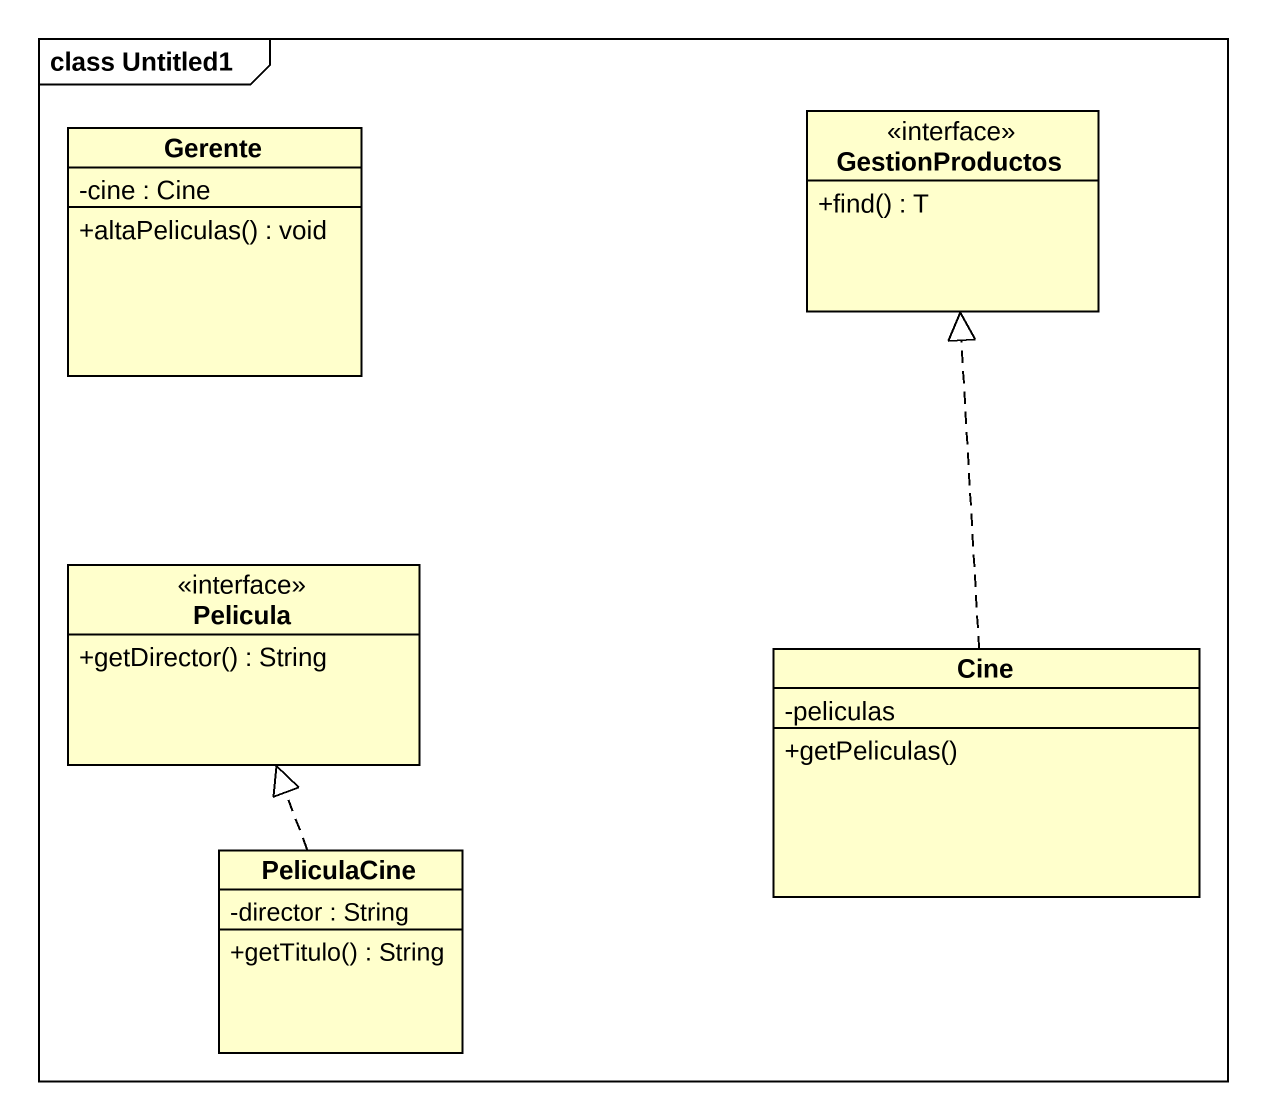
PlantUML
@startuml
mainframe class Untitled1
hide circle
hide empty members
skinparam classAttributeIconSize 0
class Gerente {
  -cine : Cine
  +altaPeliculas() : void
}
interface GestionProductos {
  +find() : T
}
interface Pelicula {
  +getDirector() : String
}
class Cine {
  -peliculas
  +getPeliculas()
}
class PeliculaCine {
  -director : String
  +getTitulo() : String
}
Cine .up.|> GestionProductos
PeliculaCine .up.|> Pelicula
@enduml
